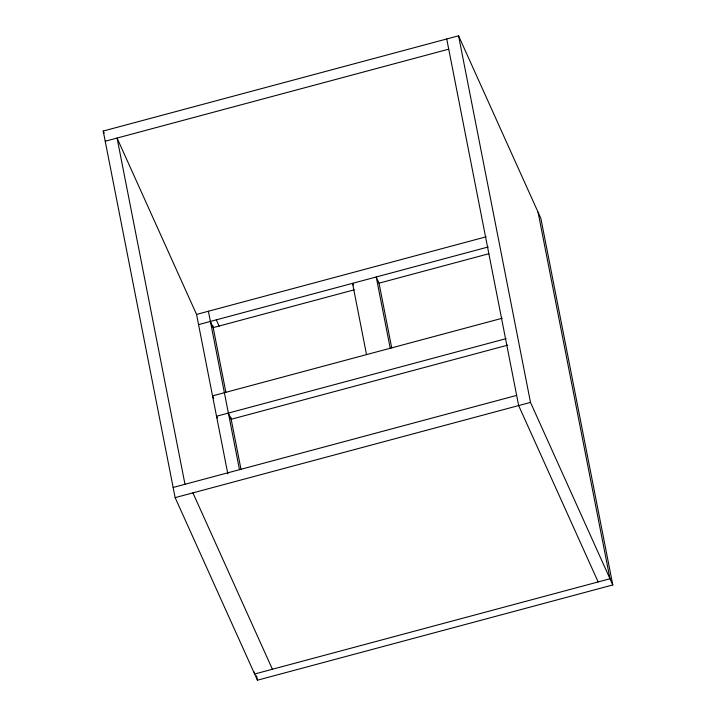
<?xml version="1.0" encoding="UTF-8"?>
<svg xmlns="http://www.w3.org/2000/svg" width="716" height="716" viewBox="0 0 716 716"><rect width="100%" height="100%" fill="white"/><g stroke="black" fill="none" stroke-linecap="round" stroke-linejoin="round"><path stroke-width="1.07" d="M103.22 131.046L458.571 35.8L540.857 218.362L612.78 584.954L257.429 680.2L175.143 497.638L103.22 131.046L104.142 133.087M105.225 141.231L448.726 49.162M184.996 484.285L117.066 138.054L196.56 314.422L486.164 236.799M198.556 324.608L488.223 246.966M354.259 289.81L213.189 327.624L210.397 321.43M390.211 348.262L376.231 276.985L379.024 283.169L488.858 253.733M502.202 318.253L212.545 395.885L213.735 398.543M506.096 338.641L216.536 416.256L217.333 418.028M507.805 345.121L231.17 419.272L228.377 413.078M173.147 487.462L516.657 395.393M175.143 497.638L530.493 402.401L612.78 584.954M598.146 581.938L518.653 405.569L446.73 38.977M353.337 285.102L352.541 283.33L366.529 354.617M216.321 319.846L219.114 326.031M192.917 492.877L272.402 669.245M538.065 212.169L609.987 578.77L254.636 674.016L254.243 671.975M458.571 35.8L530.493 402.401M379.024 283.169L391.715 347.878M212.768 325.476L225.88 392.323M230.749 417.124L240.988 469.293M208.401 311.245L239.475 469.633M196.56 314.422L227.84 473.894M256.57 675.806L257.429 680.2"/></g></svg>
